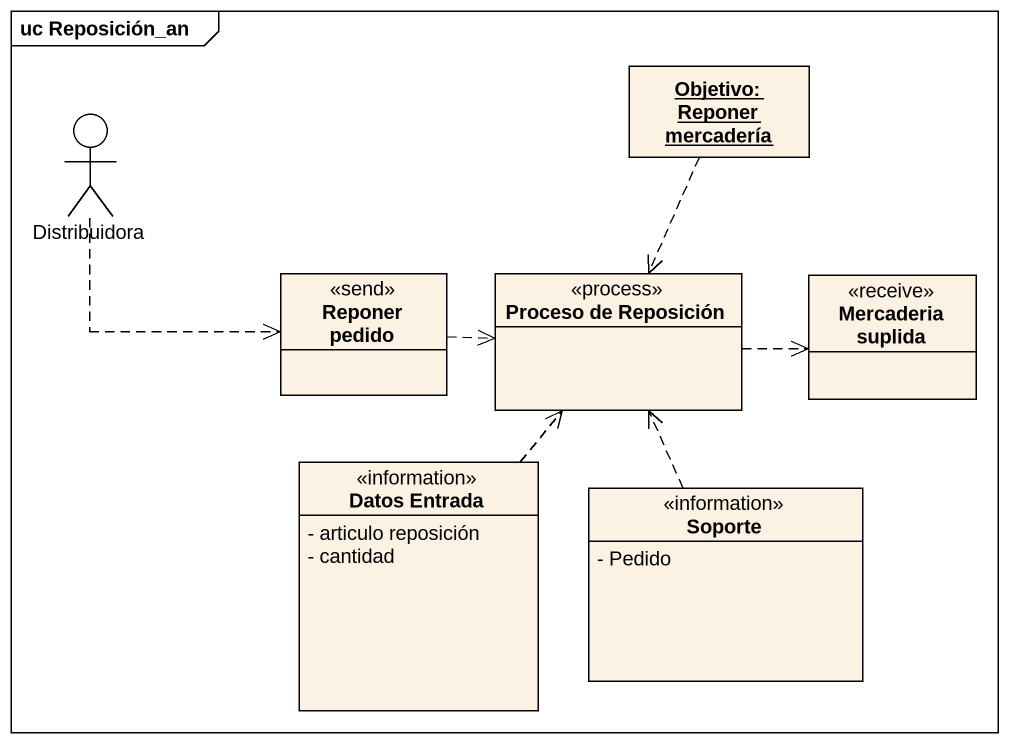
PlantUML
@startuml
mainframe uc Reposición_an
allowmixing
hide circle
hide empty members
skinparam classAttributeIconSize 0
actor Distribuidora
object "Objetivo: Reponer mercadería" as Objetivo_Reponer_mercadería
class "Reponer pedido" as Reponer_pedido <<send>>
class "Proceso de Reposición" as Proceso_de_Reposición <<process>>
class "Mercaderia suplida" as Mercaderia_suplida <<receive>>
class "Datos Entrada" as Datos_Entrada <<information>> {
  - articulo reposición
  - cantidad
}
class Soporte <<information>> {
  - Pedido
}
Distribuidora .right.> Reponer_pedido
Objetivo_Reponer_mercadería ..> Proceso_de_Reposición
Reponer_pedido .right.> Proceso_de_Reposición
Proceso_de_Reposición .right.> Mercaderia_suplida
Datos_Entrada .up.> Proceso_de_Reposición
Soporte .up.> Proceso_de_Reposición
@enduml
